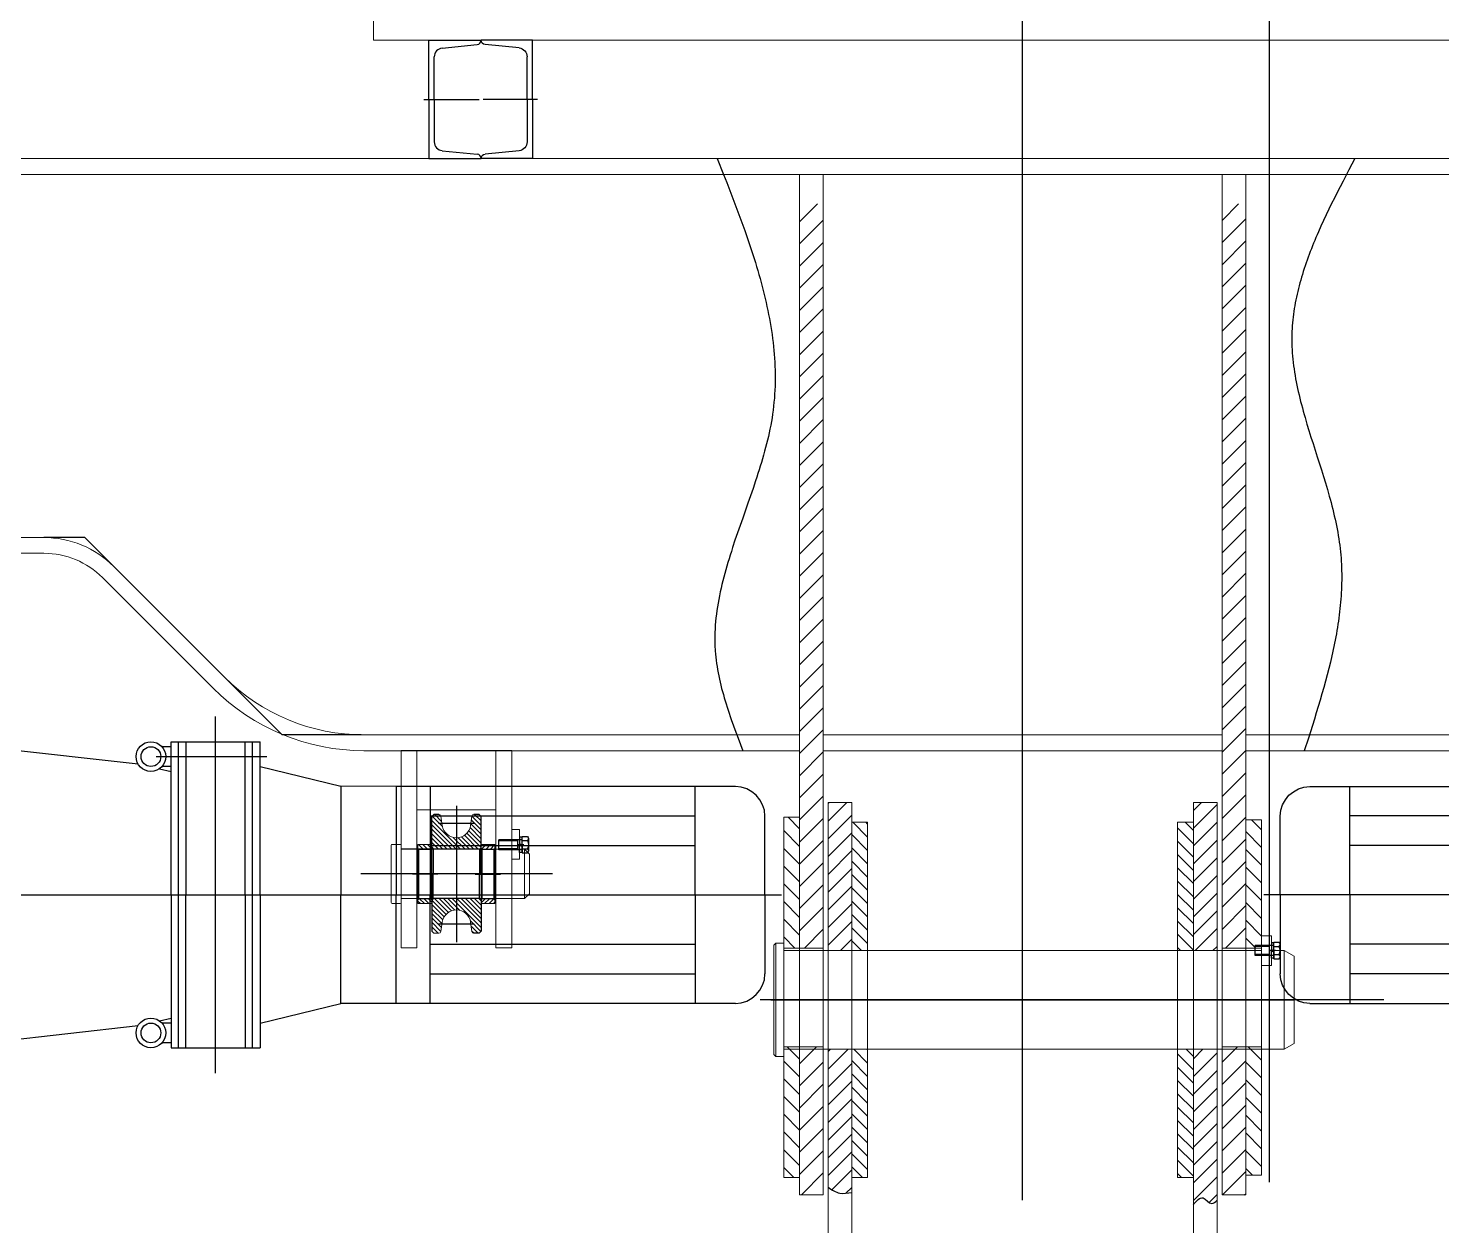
# Model space of a CAD drawing. Extents: x 1767995 to 4174245, y 542814 to 862564.
# Drawn here: x 2118242 to 2119674, y 600485 to 601699 of the extents above; entities that cross this region are included whole.
import ezdxf

# ---------------------------------------------------------------- set-up
doc = ezdxf.new("R2010")
doc.units = 0
doc.header["$LTSCALE"] = 3500
for name, pattern in [('CENTER', [2, 1.25, -0.25, 0.25, -0.25]), ('DASHED', [0.75, 0.5, -0.25]), ('PHANTOM', [2.5, 1.25, -0.25, 0.25, -0.25, 0.25, -0.25])]:
    doc.linetypes.add(name, pattern=pattern)
for name, color, linetype in [('1细实线', 1, 'Continuous'), ('2细线层', 4, 'Continuous'), ('3中心线层', 1, 'CENTER'), ('4虚线层', 6, 'DASHED'), ('5剖面线层', 2, 'Continuous'), ('9双点划线层', 6, 'PHANTOM'), ('MAIN', 7, 'Continuous')]:
    doc.layers.add(name, color=color, linetype=linetype)
doc.layers.add('1轮廓实线层', color=7, linetype='Continuous', lineweight=30)
doc.layers.add('6标注线', color=7, linetype='Continuous', lineweight=13)

# ---------------------------------------------------------------- blocks, each defined once
blk = doc.blocks.new('gfhfgfdhfgdfh')
for p, q in [((3544.7, 11957.1), (3554.7, 11957.1)), ((3544.7, 11957.1), (3544.7, 11942.1)), ((3554.7, 11927.1), (3554.7, 11957.1)), ((3050.7, 11947.6), (3052.7, 11949.6)), ((3050.7, 11947.6), (3050.7, 11836.6)), ((3060.7, 11949.6), (3052.7, 11949.6)), ((3052.7, 11949.6), (3052.7, 11834.6)), ((3060.7, 11949.6), (3060.7, 11942.1)), ((3094.7, 11942.1), (3060.7, 11942.1)), ((3060.7, 11942.1), (3544.7, 11942.1)), ((3060.7, 11892.1), (3060.7, 11942.1)), ((3544.7, 11942.1), (3510.7, 11942.1)), ((3544.7, 11942.1), (3544.7, 11927.1)), ((3554.7, 11942.1), (3567.7, 11942.1)), ((3554.7, 11927.1), (3554.7, 11942.1)), ((3557.3, 11949.8), (3556, 11949.8)), ((3567.7, 11842.1), (3567.7, 11942.1)), ((3567.7, 11942.1), (3577.7, 11936.4)), ((3544.7, 11927.1), (3554.7, 11927.1)), ((3577.7, 11847.9), (3577.7, 11936.4)), ((3060.7, 11834.6), (3060.7, 11892.1)), ((3094.7, 11842.1), (3060.7, 11842.1)), ((3060.7, 11842.1), (3567.7, 11842.1)), ((3544.7, 11842.1), (3510.7, 11842.1)), ((3567.7, 11842.1), (3577.7, 11847.9)), ((3050.7, 11836.6), (3052.7, 11834.6)), ((3052.7, 11834.6), (3060.7, 11834.6))]:
    blk.add_line(p, q)
at = {"layer": '1轮廓实线层'}
for p, q in [((3557.3, 11947.1), (3538.4, 11947.1)), ((3538.4, 11937.1), (3538.4, 11947.1)), ((3552.9, 11937.1), (3552.9, 11947.1)), ((3557.3, 11949.8), (3554.7, 11949.8)), ((3554.7, 11949.8), (3554.7, 11941.5)), ((3557.3, 11942.1), (3554.7, 11942.8)), ((3554.7, 11934.5), (3554.7, 11941.5)), ((3554.7, 11941.5), (3557.3, 11940.8)), ((3557.3, 11933.8), (3557.3, 11950.5)), ((3557.3, 11950.5), (3562.6, 11950.5)), ((3557.3, 11942.1), (3557.3, 11949.8)), ((3557.3, 11946.3), (3562.6, 11946.3)), ((3557.3, 11942.1), (3557.3, 11934.5)), ((3563.5, 11948.4), (3563.5, 11942.1)), ((3563.5, 11942.1), (3563.5, 11935.9)), ((3557.3, 11937.1), (3538.4, 11937.1)), ((3557.3, 11934.5), (3554.7, 11934.5)), ((3557.3, 11938), (3562.6, 11938)), ((3557.3, 11933.8), (3562.6, 11933.8))]:
    blk.add_line(p, q, dxfattribs=at)
for centre, radius, start, end in [((3560.7, 11948.4), 2.79, 311.6088, 48.3912), ((3553.8, 11942.1), 9.76, 334.676, 25.324), ((3560.7, 11935.9), 2.79, 311.6088, 48.3912)]:
    blk.add_arc(centre, radius, start, end, dxfattribs=at)
at = {"layer": '2细线层'}
for p, q in [((3552.9, 11946.1), (3538.4, 11946.1)), ((3552.9, 11938.1), (3538.4, 11938.1))]:
    blk.add_line(p, q, dxfattribs=at)
at = {"layer": '3中心线层'}
for p, q in [((3559, 11942.1), (3552.9, 11942.1)), ((3047.7, 11892.1), (3577.7, 11892.1))]:
    blk.add_line(p, q, dxfattribs=at)
at = {"layer": '4虚线层'}
for p, q in [((3557.3, 11947.2), (3554.7, 11947.2)), ((3557.3, 11937.1), (3554.7, 11937.1))]:
    blk.add_line(p, q, dxfattribs=at)
blk = doc.blocks.new('asdfasfsdfa')
at = {"layer": '5剖面线层'}
h = blk.add_hatch(dxfattribs=at)
h.set_pattern_fill('ANSI31', color=256, style=0)
h.paths.add_polyline_path([(2155.7, 429.4), (2156.7, 430.4), (2156.7, 434.4), (2142.7, 434.4), (2142.7, 430.4), (2143.7, 429.4)])
h.paths.add_polyline_path([(2156.7, 374.4), (2156.7, 378.4), (2155.7, 379.4), (2143.7, 379.4), (2142.7, 378.4), (2142.7, 374.4)])
for p, q in [((2156.7, 434.4), (2142.7, 434.4)), ((2142.7, 434.4), (2142.7, 430.4)), ((2142.7, 430.4), (2143.7, 429.4)), ((2142.7, 374.4), (2142.7, 430.4)), ((2155.7, 429.4), (2156.7, 430.4)), ((2156.7, 430.4), (2156.7, 434.4)), ((2156.7, 374.4), (2156.7, 430.4)), ((2155.7, 429.4), (2143.7, 429.4)), ((2143.7, 379.4), (2143.7, 429.4)), ((2155.7, 429.4), (2155.7, 379.4)), ((2142.7, 378.4), (2143.7, 379.4)), ((2142.7, 374.4), (2156.7, 374.4)), ((2143.7, 379.4), (2155.7, 379.4)), ((2155.7, 379.4), (2143.7, 379.4)), ((2155.7, 379.4), (2156.7, 378.4)), ((2155.7, 379.4), (2156.7, 378.4))]:
    blk.add_line(p, q)
at = {"layer": '3中心线层'}
blk.add_line((2136.6, 404.4), (2162.2, 404.4), dxfattribs=at)
blk = doc.blocks.new('asdasdgdfgsdgdsf')
for p, q in [((2319.4, 648.2), (2319.4, 590.2)), ((2320.4, 649.2), (2328.4, 649.2)), ((2329.4, 590.2), (2329.4, 648.2)), ((2194.4, 644.2), (2189.4, 639.2)), ((2189.4, 599.2), (2189.4, 639.2)), ((2194.4, 644.2), (2194.4, 594.2)), ((2194.4, 644.2), (2199.4, 644.2)), ((2199.4, 634.2), (2199.4, 644.2)), ((2207.4, 634.2), (2199.4, 634.2)), ((2319.4, 644.2), (2207.4, 644.2)), ((2207.4, 644.2), (2207.4, 634.2)), ((2189.4, 599.2), (2194.4, 594.2)), ((2319.4, 594.2), (2194.4, 594.2)), ((2320.4, 589.2), (2328.4, 589.2))]:
    blk.add_line(p, q)
for centre, start, end in [((2320.4, 648.2), 90, 180), ((2328.4, 648.2), 0, 90), ((2320.4, 590.2), 180, 270), ((2328.4, 590.2), 270, 0)]:
    blk.add_arc(centre, 1, start, end)
at = {"layer": '4虚线层'}
blk.add_line((2287.4, 644.2), (2319.4, 644.2), dxfattribs=at)
blk = doc.blocks.new('ddddd')
for p, q in [((-6799, 131.8), (-6799, 101.8)), ((-6791, 131.8), (-6799, 131.8)), ((-6791, 101.8), (-6791, 131.8)), ((-6799, 101.8), (-6791, 101.8))]:
    blk.add_line(p, q)
blk = doc.blocks.new('adfgdsgdsfgdsfg')
at = {"layer": '5剖面线层'}
h = blk.add_hatch(dxfattribs=at)
h.set_pattern_fill('ANSI31', color=256, style=0)
h.set_pattern_definition([(45, (942.611, 217.1884), (-2.245064, 2.245064), [])])
h.paths.add_polyline_path([(1034.9, 411.6, -0.371944), (1020.6, 424), (1019.2, 433.5, 0.371944), (1017.2, 435.2), (1011.9, 435.2), (1009.9, 433.2), (1009.9, 401.5), (1011.4, 400), (1034.9, 400)])
h.paths.add_polyline_path([(1059.9, 433.2), (1057.9, 435.2), (1052.6, 435.2, 0.371944), (1050.7, 433.5), (1049.3, 424, -0.371944), (1034.9, 411.6), (1034.9, 400), (1058.4, 400), (1059.9, 401.5)])
h.paths.add_polyline_path([(1034.9, 350), (1011.4, 350), (1009.9, 348.5), (1009.9, 316.8), (1011.9, 314.8), (1017.2, 314.8, 0.371944), (1019.2, 316.5), (1020.6, 326, -0.371944), (1034.9, 338.4)])
h.paths.add_polyline_path([(1059.9, 348.5), (1058.4, 350), (1034.9, 350), (1034.9, 338.4, -0.371944), (1049.3, 326), (1050.7, 316.5, 0.371944), (1052.6, 314.8), (1057.9, 314.8), (1059.9, 316.8)])
for p, q in [((1019.2, 433.5), (1020.6, 424)), ((1050.7, 433.5), (1049.3, 424)), ((1019.2, 316.5), (1020.6, 326)), ((1050.7, 316.5), (1049.3, 326)), ((1057.9, 314.8), (1059.9, 316.8)), ((1052.6, 314.8), (1057.9, 314.8))]:
    blk.add_line(p, q)
for centre, radius, start, end in [((1017.2, 433.2), 2, 8.3906, 90), ((1052.6, 433.2), 2, 90, 171.6094), ((1034.9, 426.1), 14.5, 188.3906, 351.6094), ((1034.9, 323.9), 14.5, 8.3906, 171.6094), ((1017.2, 316.8), 2, 270, 351.6094), ((1052.6, 316.8), 2, 188.3906, 270)]:
    blk.add_arc(centre, radius, start, end)
at = {"layer": '1轮廓实线层'}
for p, q in [((1011.9, 435.2), (1009.9, 433.2)), ((1009.9, 375), (1009.9, 433.2)), ((1011.9, 435.2), (1017.2, 435.2)), ((1052.6, 435.2), (1057.9, 435.2)), ((1057.9, 435.2), (1059.9, 433.2)), ((1059.9, 375), (1059.9, 433.2)), ((1011.4, 400), (1009.9, 401.5)), ((1058.4, 400), (1059.9, 401.5)), ((1011.4, 400), (1058.4, 400)), ((1011.4, 400), (1011.4, 375)), ((1058.4, 400), (1058.4, 375)), ((1009.9, 375), (1009.9, 316.8)), ((1011.4, 375), (1011.4, 375.2)), ((1011.4, 375), (1011.4, 374.8)), ((1011.4, 350), (1011.4, 375)), ((1058.4, 375), (1058.4, 375.2)), ((1058.4, 375), (1058.4, 374.8)), ((1058.4, 350), (1058.4, 375)), ((1059.9, 375), (1059.9, 316.8)), ((1011.4, 350), (1009.9, 348.5)), ((1011.4, 350), (1058.4, 350)), ((1058.4, 350), (1059.9, 348.5)), ((1011.9, 314.8), (1009.9, 316.8)), ((1011.9, 314.8), (1017.2, 314.8))]:
    blk.add_line(p, q, dxfattribs=at)
at = {"layer": '3中心线层'}
for p, q in [((1034.9, 444), (1034.9, 305.8)), ((1016.8, 426.1), (1053, 426.1)), ((1016.8, 426.1), (1053, 426.1)), ((995.2, 374.9), (1074.6, 374.9)), ((1016.8, 323.9), (1053, 323.9))]:
    blk.add_line(p, q, dxfattribs=at)
blk = doc.blocks.new('asdfsafsadfsd')
blk.add_line((359.3, 359.3), (360.6, 359.3))
at = {"layer": '1轮廓实线层'}
for p, q in [((359.3, 360), (354, 360)), ((359.3, 343.3), (359.3, 360)), ((359.3, 359.3), (361.9, 359.3)), ((359.3, 351.6), (359.3, 359.3)), ((361.9, 359.3), (361.9, 351)), ((353, 357.9), (353, 351.6)), ((353, 351.6), (353, 345.4)), ((359.3, 355.8), (354, 355.8)), ((359.3, 347.4), (354, 347.4)), ((359.3, 356.6), (383.1, 356.6)), ((359.3, 351.6), (361.9, 352.3)), ((359.3, 351.6), (359.3, 343.9)), ((361.9, 351), (359.3, 350.3)), ((359.3, 346.6), (383.1, 346.6)), ((359.3, 343.9), (361.9, 343.9)), ((361.9, 343.9), (361.9, 351)), ((363.7, 346.6), (363.7, 356.6)), ((383.1, 346.6), (383.1, 356.6)), ((359.3, 343.3), (354, 343.3))]:
    blk.add_line(p, q, dxfattribs=at)
for centre, radius, start, end in [((355.8, 357.9), 2.79, 131.6088, 228.3912), ((362.8, 351.6), 9.76, 154.676, 205.324), ((355.8, 345.4), 2.79, 131.6088, 228.3912)]:
    blk.add_arc(centre, radius, start, end, dxfattribs=at)
at = {"layer": '2细线层'}
for p, q in [((363.7, 355.6), (383.1, 355.6)), ((363.7, 347.6), (383.1, 347.6))]:
    blk.add_line(p, q, dxfattribs=at)
at = {"layer": '3中心线层'}
blk.add_line((357.5, 351.6), (363.6, 351.6), dxfattribs=at)
at = {"layer": '4虚线层'}
for p, q in [((359.3, 356.7), (361.9, 356.7)), ((359.3, 346.5), (361.9, 346.5))]:
    blk.add_line(p, q, dxfattribs=at)
blk = doc.blocks.new('sdfgdsgdsfg')
for p, q in [((139429.8, 42893.9), (139429.8, 42693.9)), ((139429.8, 42893.9), (139445.8, 42893.9)), ((139445.8, 42893.9), (139445.8, 42693.9)), ((139445.8, 42893.9), (139525.8, 42893.9)), ((139525.8, 42893.9), (139525.8, 42693.9)), ((139525.8, 42893.9), (139541.8, 42893.9)), ((139541.8, 42893.9), (139541.8, 42693.9)), ((139445.8, 42833.9), (139525.8, 42833.9)), ((139429.8, 42693.9), (139445.8, 42693.9)), ((139525.8, 42693.9), (139541.8, 42693.9))]:
    blk.add_line(p, q)
at = {"layer": '3中心线层'}
blk.add_line((139388.6, 42768.9), (139582.7, 42768.9), dxfattribs=at)
for name, p in [('adfgdsgdsfgdsfg', (138450.9, 42394)), ('ddddd', (146220.8, 42682.1)), ('asdasdgdfgsdgdsf', (137222.4, 42149.7)), ('asdfsafsadfsd', (139059.9, 42446.9)), ('asdfasfsdfa', (137368.1, 42364.4))]:
    blk.add_blockref(name, p)
at = {"xscale": -1}
blk.add_blockref('asdfasfsdfa', (141603.5, 42364.4), dxfattribs=at)
blk = doc.blocks.new('*U201')
at = {"layer": '1轮廓实线层'}
for p, q in [((0, 60), (53, 60)), ((0, 0), (0, 60)), ((5.5, 0), (5.5, 43)), ((13.6, 52), (48.9, 55.5)), ((0, 0), (0, -60)), ((5.5, 0), (5.5, -43)), ((13.6, -52), (48.9, -55.5)), ((0, -60), (53, -60))]:
    blk.add_line(p, q, dxfattribs=at)
for centre, radius, start, end in [((48.5, 60), 4.5, 275.71, 0), ((14.5, 43), 9, 95.71, 180), ((14.5, -43), 9, 180, 264.29), ((48.5, -60), 4.5, 0, 84.29)]:
    blk.add_arc(centre, radius, start, end, dxfattribs=at)
at = {"layer": '3中心线层'}
blk.add_line((-5, 0), (51.1, 0), dxfattribs=at)
blk = doc.blocks.new('dfggdsfgdsfg')
at = {"layer": '1轮廓实线层'}
for p, q in [((5375.5, 5141), (5427.5, 5141)), ((5375.5, 5081), (5375.5, 5141)), ((5389.1, 5133.1), (5423.4, 5136.5)), ((5381, 5081), (5381, 5124.1)), ((5375.5, 5081), (5375.5, 5021)), ((5381, 5081), (5381, 5037.9)), ((5389.1, 5028.9), (5423.4, 5025.5)), ((5375.5, 5021), (5427.5, 5021))]:
    blk.add_line(p, q, dxfattribs=at)
for centre, radius, start, end in [((5423, 5141), 4.5, 275.71, 0), ((5390, 5124.1), 9, 95.71, 180), ((5390, 5037.9), 9, 180, 264.29), ((5423, 5021), 4.5, 0, 84.29)]:
    blk.add_arc(centre, radius, start, end, dxfattribs=at)
at = {"layer": '3中心线层'}
blk.add_line((5370.5, 5081), (5425.6, 5081), dxfattribs=at)
blk = doc.blocks.new('*U166')
at = {"layer": '1轮廓实线层'}
for p, q in [((-10, 9.8), (-10, 0)), ((-10, 0), (-10, -9.8)), ((0, 13.1), (-8.5, 13.1)), ((0, 6.5), (-8.5, 6.5)), ((0, -13.1), (0, 13.1)), ((0, 8), (50, 8)), ((6, -8), (6, 8)), ((50, -8), (50, 8)), ((0, -6.5), (-8.5, -6.5)), ((0, -13.1), (-8.5, -13.1)), ((0, -8), (50, -8))]:
    blk.add_line(p, q, dxfattribs=at)
for centre, radius, start, end in [((-5.7, 9.8), 4.32, 130.7333, 229.2667), ((5, 0), 15, 154.1739, 205.8261), ((-5.7, -9.8), 4.32, 130.7333, 229.2667)]:
    blk.add_arc(centre, radius, start, end, dxfattribs=at)
at = {"layer": '2细线层'}
for p, q in [((6, 6.4), (50, 6.4)), ((6, -6.4), (50, -6.4))]:
    blk.add_line(p, q, dxfattribs=at)
blk = doc.blocks.new('*U167')
blk.add_line((13.2, 4.1), (13.2, 2.1))
at = {"layer": '1轮廓实线层'}
for p, q in [((-11.2, 4.1), (-11.2, 0)), ((1, 4.1), (-11.2, 4.1)), ((-11.2, 0), (0, 0)), ((0, 0), (-1.1, 4.1)), ((13.2, 0), (0, 0)), ((1, 4.1), (2.1, 0)), ((1, 4.1), (13.2, 4.1)), ((13.2, 4.1), (13.2, 0))]:
    blk.add_line(p, q, dxfattribs=at)
at = {"layer": '3中心线层'}
blk.add_line((1, 6.2), (1, -2.1), dxfattribs=at)
at = {"layer": '4虚线层'}
for p, q in [((-7.1, 4.1), (-7.1, 0)), ((9.1, 4.1), (9.1, 0))]:
    blk.add_line(p, q, dxfattribs=at)
blk = doc.blocks.new('asdfsadfsdafsd')
at = {"xscale": -1}
blk.add_blockref('*U166', (628.6, -377.1), dxfattribs=at)
at = {"rotation": 90}
blk.add_blockref('*U167', (628.6, -378.2), dxfattribs=at)
blk = doc.blocks.new('*U163')
at = {"layer": '1轮廓实线层'}
for p, q in [((0, 16.5), (-10.6, 16.5)), ((0, -16.5), (0, 16.5)), ((-12.5, 12.4), (-12.5, 0)), ((-12.5, 0), (-12.5, -12.4)), ((0, 8.2), (-10.6, 8.2)), ((0, 10), (45, 10)), ((9, -10), (9, 10)), ((45, -10), (45, 10)), ((0, -8.2), (-10.6, -8.2)), ((0, -10), (45, -10)), ((0, -16.5), (-10.6, -16.5))]:
    blk.add_line(p, q, dxfattribs=at)
for centre, radius, start, end in [((-7, 12.4), 5.46, 131.0466, 228.9534), ((6.5, 0), 19, 154.3539, 205.6461), ((-7, -12.4), 5.46, 131.0466, 228.9534)]:
    blk.add_arc(centre, radius, start, end, dxfattribs=at)
at = {"layer": '2细线层'}
for p, q in [((9, 8), (45, 8)), ((9, -8), (45, -8))]:
    blk.add_line(p, q, dxfattribs=at)
blk = doc.blocks.new('*U164')
blk.add_line((16.3, 5), (16.3, 2.5))
at = {"layer": '1轮廓实线层'}
for p, q in [((-13.9, 5), (-13.9, 0)), ((1.2, 5), (-13.9, 5)), ((-13.9, 0), (0, 0)), ((0, 0), (-1.3, 5)), ((16.3, 0), (0, 0)), ((1.2, 5), (2.6, 0)), ((1.2, 5), (16.3, 5)), ((16.3, 5), (16.3, 0))]:
    blk.add_line(p, q, dxfattribs=at)
at = {"layer": '3中心线层'}
blk.add_line((1.2, 7.1), (1.2, -2.1), dxfattribs=at)
at = {"layer": '4虚线层'}
for p, q in [((-8.9, 5), (-8.9, 0)), ((11.3, 5), (11.3, 0))]:
    blk.add_line(p, q, dxfattribs=at)
blk = doc.blocks.new('sdafdsfasdfasd')
at = {"xscale": -1}
blk.add_blockref('*U163', (693.8, 805.9), dxfattribs=at)
at = {"rotation": 270}
blk.add_blockref('*U164', (688.8, 807.2), dxfattribs=at)
blk = doc.blocks.new('十三大')
for p, q in [((587.5, 1252), (599.5, 1252)), ((599.5, 1252), (599.5, 1192)), ((599.5, 1192), (587.5, 1192))]:
    blk.add_line(p, q)
at = {"extrusion": (0, 0, -1), "zscale": -1, "rotation": 180}
blk.add_blockref('sdafdsfasdfasd', (89.4, 2028), dxfattribs=at)
blk = doc.blocks.new('广大感')
for p, q in [((-1056.5, 1642.5), (-1051.5, 1647.5)), ((-929.5, 1647.5), (-1051.5, 1647.5)), ((-1051.5, 1507.5), (-1051.5, 1647.5)), ((-929.5, 1507.5), (-929.5, 1647.5)), ((-927.5, 1645.5), (-929.5, 1647.5)), ((-1056.5, 1512.5), (-1056.5, 1642.5)), ((-927.5, 1509.5), (-927.5, 1645.5)), ((-678.5, 1637.5), (-927.5, 1637.5)), ((-678.5, 1637.5), (-678.5, 1620.5)), ((-666.5, 1620.5), (-666.5, 1637.5)), ((-666.5, 1637.5), (-651.5, 1637.5)), ((-646.5, 1632.5), (-651.5, 1637.5)), ((-651.5, 1637.5), (-651.5, 1577.5)), ((-646.5, 1632.5), (-646.5, 1577.5)), ((-678.5, 1620.5), (-666.5, 1620.5)), ((-651.5, 1517.5), (-651.5, 1577.5)), ((-646.5, 1522.5), (-646.5, 1577.5)), ((-678.5, 1534.5), (-666.5, 1534.5)), ((-678.5, 1517.5), (-678.5, 1534.5)), ((-666.5, 1534.5), (-666.5, 1517.5)), ((-646.5, 1522.5), (-651.5, 1517.5)), ((-1056.5, 1512.5), (-1051.5, 1507.5)), ((-1051.5, 1507.5), (-929.5, 1507.5)), ((-927.5, 1509.5), (-929.5, 1507.5)), ((-927.5, 1517.5), (-678.5, 1517.5)), ((-666.5, 1517.5), (-651.5, 1517.5))]:
    blk.add_line(p, q)
at = {"layer": '1细实线'}
blk.add_line((-791.5, 1637.5), (-791.5, 1517.5), dxfattribs=at)
at = {"layer": '3中心线层'}
for p, q in [((-862.5, 1568.1), (-862.5, 1637.9)), ((-1056.5, 1577.5), (-646.5, 1577.5)), ((-1046.5, 1582.5), (-1031.5, 1582.5)), ((-1031.5, 1582.5), (-1031.5, 1572.5)), ((-1046.5, 1572.5), (-1031.5, 1572.5)), ((-1046.5, 1572.5), (-1031.5, 1572.5))]:
    blk.add_line(p, q, dxfattribs=at)
at = {"layer": '4虚线层'}
for p, q in [((-866.7, 1581.7), (-866.7, 1637.5)), ((-858.2, 1581.7), (-858.2, 1637.5)), ((-1056.5, 1587.5), (-1046.5, 1587.5)), ((-866.7, 1581.7), (-1056.5, 1581.7)), ((-1046.5, 1587.5), (-1046.5, 1577.5)), ((-1046.5, 1567.5), (-1046.5, 1577.5)), ((-866.7, 1581.7), (-862.5, 1579.2)), ((-858.2, 1581.7), (-862.5, 1579.2)), ((-858.2, 1581.7), (-852.5, 1581.7)), ((-852.5, 1581.7), (-849.2, 1577.5)), ((-852.5, 1581.7), (-852.5, 1573.2)), ((-849.2, 1577.5), (-852.5, 1573.2)), ((-1056.5, 1573.2), (-852.5, 1573.2)), ((-1056.5, 1567.5), (-1046.5, 1567.5))]:
    blk.add_line(p, q, dxfattribs=at)
blk = doc.blocks.new('dsgds')
at = {"layer": '1轮廓实线层'}
for p, q in [((-276.8, 958.8), (-276.8, 988.8)), ((-258.8, 988.8), (-276.8, 988.8)), ((-346.8, 981.8), (-344.8, 983.8)), ((-346.8, 981.8), (-346.8, 965.8)), ((-344.8, 983.8), (-276.8, 983.8)), ((-344.8, 963.8), (-344.8, 983.8)), ((-300.2, 983.8), (-300.2, 963.8)), ((-256.8, 986.8), (-256.8, 973.8)), ((-256.8, 968.6), (-256.8, 973.8)), ((-344.8, 963.8), (-346.8, 965.8)), ((-344.8, 963.8), (-276.8, 963.8)), ((-256.8, 968.6), (-256.8, 960.8)), ((-276.8, 958.8), (-258.8, 958.8))]:
    blk.add_line(p, q, dxfattribs=at)
for centre, start, end in [((-258.8, 986.8), 360, 90), ((-258.8, 960.8), 270, 360)]:
    blk.add_arc(centre, 2, start, end, dxfattribs=at)
at = {"layer": '2细线层'}
for p, q in [((-300.2, 981.8), (-346.8, 981.8)), ((-300.2, 965.8), (-346.8, 965.8))]:
    blk.add_line(p, q, dxfattribs=at)
at = {"layer": '4虚线层'}
for p, q in [((-266.8, 979), (-269.9, 973.8)), ((-266.8, 968.6), (-269.9, 973.8)), ((-256.8, 979), (-266.8, 979)), ((-256.8, 976.4), (-266.8, 976.4)), ((-256.8, 971.2), (-266.8, 971.2)), ((-256.8, 968.6), (-266.8, 968.6))]:
    blk.add_line(p, q, dxfattribs=at)
for centre, radius, start, end in [((-258.6, 973.8), 8.61, 162.3603, 197.6397), ((-264.6, 977.7), 2.61, 150, 210), ((-264.6, 969.9), 2.61, 150, 210)]:
    blk.add_arc(centre, radius, start, end, dxfattribs=at)
blk = doc.blocks.new('*U177')
at = {"layer": '1轮廓实线层'}
for p, q in [((4, 12.5), (0, 11)), ((0, 11), (0, -11)), ((4, -12.5), (4, 12.5)), ((4, 12.5), (66, 12.5)), ((66, -12.5), (66, 12.5)), ((66, 12.5), (70, 11)), ((70, 11), (70, -11)), ((4, -12.5), (0, -11)), ((4, -12.5), (66, -12.5)), ((66, -12.5), (70, -11))]:
    blk.add_line(p, q, dxfattribs=at)
blk = doc.blocks.new('vcx')
at = {"layer": '5剖面线层'}
h = blk.add_hatch(dxfattribs=at)
h.set_pattern_fill('ANSI31', color=256, scale=2, style=0)
h.set_pattern_definition([(45, (11629.6416, 5491.508), (-4.490128, 4.490128), [])])
h.paths.add_polyline_path([(12359.3, 6036.6), (12361.3, 6034.6), (12364.1, 6034.6), (12364.1, 6036.6), (12367.3, 6036.6), (12367.3, 6034.6), (12430.5, 6034.6), (12430.5, 6026.6), (12434.3, 6026.6), (12434.3, 6157.1), (12379.3, 6157.1), (12375.2, 6157.1), (12374.4, 6161.1), (12371.3, 6177.1), (12359.3, 6177.1)])
h.paths.add_polyline_path([(12434.3, 6026.6), (12438.1, 6026.6), (12438.1, 6034.6), (12501.3, 6034.6), (12501.3, 6036.6), (12504.5, 6036.6), (12504.5, 6034.6), (12507.3, 6034.6), (12509.3, 6036.6), (12509.3, 6082.1), (12469.3, 6082.1), (12469.3, 6083.3), (12464.3, 6083.3), (12459.3, 6092.1), (12464.3, 6100.9), (12469.3, 6100.9), (12469.3, 6102.1), (12509.3, 6102.1), (12509.3, 6177.1), (12497.3, 6177.1), (12494.2, 6161.2), (12493.4, 6157.1), (12489.3, 6157.1), (12434.3, 6157.1)])
h.paths.add_polyline_path([(12434.3, 5827.6), (12430.5, 5827.6), (12430.5, 5819.6), (12367.3, 5819.6), (12367.3, 5817.6), (12364.1, 5817.6), (12364.1, 5819.6), (12361.3, 5819.6), (12359.3, 5817.6), (12359.3, 5677.1), (12368.8, 5677.1, 0.359195), (12371.8, 5679.6), (12374.4, 5693.1, -0.359195), (12379.3, 5697.1), (12434.3, 5697.1)])
h.paths.add_polyline_path([(12489.3, 5697.1, -0.359195), (12494.2, 5693.1), (12496.8, 5679.6, 0.359195), (12499.8, 5677.1), (12509.3, 5677.1), (12509.3, 5749.6), (12461.4, 5749.6), (12454.3, 5762.1), (12434.3, 5762.1), (12434.3, 5697.1)])
h.paths.add_polyline_path([(12438.1, 5819.6), (12438.1, 5827.6), (12434.3, 5827.6), (12434.3, 5762.1), (12454.3, 5762.1), (12461.4, 5774.6), (12509.3, 5774.6), (12509.3, 5817.6), (12507.3, 5819.6), (12504.5, 5819.6), (12504.5, 5817.6), (12501.3, 5817.6), (12501.3, 5819.6)])
h = blk.add_hatch(dxfattribs=at)
h.set_pattern_fill('ANSI31', color=256, scale=2, style=0)
h.set_pattern_definition([(45, (12236.382, 5502.31), (-4.49013, 4.49013), [])])
h.paths.add_polyline_path([(12564.3, 6155.2), (12509.3, 6155.2), (12509.3, 6102.6), (12534.3, 6102.6), (12534.3, 6129.6), (12564.3, 6129.6)])
h.paths.add_polyline_path([(12534.3, 6081.6), (12509.3, 6081.6), (12509.3, 6034.6), (12505.3, 6034.6), (12505.3, 5998.1), (12524.3, 5998.1), (12524.3, 6059.6), (12534.3, 6059.6)])
h.paths.add_polyline_path([(12534.3, 5749.6), (12509.3, 5749.6), (12509.3, 5699.2), (12564.3, 5699.2), (12564.3, 5724.6), (12534.3, 5724.6)])
h.paths.add_polyline_path([(12509.3, 5774.6), (12534.3, 5774.6), (12534.3, 5794.7), (12524.3, 5794.7), (12524.3, 5856.1), (12505.3, 5856.1), (12505.3, 5819.6), (12509.3, 5819.6)])
h = blk.add_hatch(dxfattribs=at)
h.set_pattern_fill('ANSI31', color=256, style=0)
h.set_pattern_definition([(45, (13132.5713, 5094.439), (-2.245064, 2.245064), [])])
h.paths.add_polyline_path([(12505.3, 5997.1), (12499.6, 5997.1), (12499.6, 5987.1), (12505.3, 5987.1)])
h.paths.add_polyline_path([(12521.3, 5997.1), (12505.3, 5997.1), (12505.3, 5987.1), (12521.3, 5987.1)])
h.paths.add_polyline_path([(12531.3, 5997.1), (12521.3, 5997.1), (12521.3, 5987.1), (12531.3, 5987.1)])
h.paths.add_polyline_path([(12564.3, 5997.1), (12531.3, 5997.1), (12531.3, 5987.1), (12564.3, 5987.1)])
h.paths.add_polyline_path([(12598.3, 5997.1), (12590.3, 5997.1), (12590.3, 5997.1), (12564.3, 5997.1), (12564.3, 5987.1), (12598.3, 5987.1)])
h.paths.add_polyline_path([(12608.3, 5997.1), (12598.3, 5997.1), (12598.3, 5987.1), (12608.3, 5987.1)])
h.paths.add_polyline_path([(12618.3, 5997.1), (12608.3, 5997.1), (12608.3, 5987.1), (12618.3, 5987.1)])
h.paths.add_polyline_path([(12505.3, 5867.1), (12499.6, 5867.1), (12499.6, 5857.1), (12505.3, 5857.1)])
h.paths.add_polyline_path([(12521.3, 5867.1), (12505.3, 5867.1), (12505.3, 5857.1), (12521.3, 5857.1)])
h.paths.add_polyline_path([(12531.3, 5867.1), (12521.3, 5867.1), (12521.3, 5857.1), (12531.3, 5857.1)])
h.paths.add_polyline_path([(12564.3, 5867.1), (12531.3, 5867.1), (12531.3, 5857.1), (12564.3, 5857.1)])
h.paths.add_polyline_path([(12598.3, 5867.1), (12564.3, 5867.1), (12564.3, 5857.1), (12598.3, 5857.1)])
h.paths.add_polyline_path([(12608.3, 5867.1), (12598.3, 5867.1), (12598.3, 5857.1), (12608.3, 5857.1)])
h.paths.add_polyline_path([(12618.3, 5867.1), (12608.3, 5867.1), (12608.3, 5857.1), (12618.3, 5857.1)])
for p, q in [((12245.3, 6267.1), (12245.3, 6277.1)), ((12245.3, 6277.1), (12623.3, 6277.1)), ((12623.3, 6267.1), (12623.3, 6277.1)), ((12245.3, 6267.1), (12623.3, 6267.1)), ((12260.3, 5997.1), (12260.3, 6267.1)), ((12270.3, 5997.1), (12270.3, 6267.1)), ((12598.3, 5997.1), (12598.3, 6267.1)), ((12608.3, 5997.1), (12608.3, 6267.1)), ((12359.3, 6177.1), (12359.3, 5997.1)), ((12359.3, 6177.1), (12371.3, 6177.1)), ((12371.3, 6177.1), (12374.4, 6161.2)), ((12497.3, 6177.1), (12494.2, 6161.2)), ((12497.3, 6177.1), (12509.3, 6177.1)), ((12509.3, 6177.1), (12509.3, 6036.6)), ((12509.3, 6171.2), (12564.3, 6171.2)), ((12564.3, 6171.2), (12564.3, 6155.2)), ((12618.3, 6165.1), (12618.3, 6177.1)), ((12643.3, 6177.1), (12643.3, 6137.1)), ((12379.3, 6157.1), (12489.3, 6157.1)), ((12509.3, 6155.2), (12564.3, 6155.2)), ((12564.3, 6155.2), (12564.3, 5987.1)), ((12618.3, 6149.1), (12618.3, 5987.1)), ((12534.3, 6129.6), (12564.3, 6129.6)), ((12534.3, 6129.6), (12534.3, 6059.6)), ((12250.3, 5997.1), (12250.3, 6122.1)), ((12250.3, 6122.1), (12260.3, 6122.1)), ((12459.3, 6092.1), (12464.3, 6100.9)), ((12464.3, 6100.9), (12509.3, 6100.9)), ((12469.3, 6102.1), (12509.3, 6102.1)), ((12469.3, 6102.1), (12469.3, 6082.1)), ((12509.3, 6102.6), (12534.3, 6102.6)), ((12618.3, 6102.1), (12608.3, 6102.1)), ((12459.3, 6092.1), (12464.3, 6083.3)), ((12464.3, 6083.3), (12509.3, 6083.3)), ((12469.3, 6082.1), (12509.3, 6082.1)), ((12509.3, 6081.6), (12534.3, 6081.6)), ((12524.3, 6059.6), (12534.3, 6059.6)), ((12524.3, 6059.6), (12524.3, 5987.1)), ((12361.3, 6034.6), (12359.3, 6036.6)), ((12361.3, 6034.6), (12364.1, 6034.6)), ((12364.1, 6036.6), (12367.3, 6036.6)), ((12364.1, 6036.6), (12364.1, 5997.1)), ((12367.3, 6036.6), (12367.3, 5996.8)), ((12367.3, 6034.6), (12430.5, 6034.6)), ((12369, 6010.9), (12369, 6034.6)), ((12430.5, 6034.6), (12430.5, 6026.6)), ((12438.1, 6034.6), (12501.3, 6034.6)), ((12438.1, 6034.6), (12438.1, 6026.6)), ((12499.6, 6010.9), (12499.6, 6034.6)), ((12504.5, 6036.6), (12501.3, 6036.6)), ((12501.3, 6036.6), (12501.3, 5997.1)), ((12504.5, 6036.6), (12504.5, 5997.1)), ((12504.5, 6034.6), (12507.3, 6034.6)), ((12505.3, 6034.6), (12505.3, 5819.6)), ((12507.3, 6034.6), (12509.3, 6036.6)), ((12430.5, 6026.6), (12438.1, 6026.6)), ((12618.3, 5997.1), (12499.6, 5997.1)), ((12499.6, 5997.1), (12499.6, 5987.1)), ((12505.3, 5998.1), (12524.3, 5998.1)), ((12645.3, 5967.1), (12645.3, 5847.2)), ((12650.3, 5852.2), (12650.3, 5962.1)), ((12250.3, 5772.1), (12250.3, 5857.2)), ((12260.3, 5747.1), (12260.3, 5857.2)), ((12270.3, 5747.1), (12270.3, 5857.2)), ((12359.3, 5857.1), (12359.3, 5677.1)), ((12364.1, 5857.1), (12364.1, 5817.6)), ((12367.3, 5857.4), (12367.3, 5817.6)), ((12618.3, 5867.1), (12499.6, 5867.1)), ((12618.3, 5867.1), (12499.6, 5867.1)), ((12618.3, 5857.1), (12499.6, 5857.1)), ((12501.3, 5857.1), (12501.3, 5817.6)), ((12504.5, 5857.1), (12504.5, 5817.6)), ((12505.3, 5856.1), (12524.3, 5856.1)), ((12524.3, 5867.1), (12524.3, 5794.7)), ((12564.3, 5867.1), (12564.3, 5683.2)), ((12598.3, 5747.1), (12598.3, 5857.1)), ((12608.3, 5747.1), (12608.3, 5857.1)), ((12618.3, 5857.1), (12618.3, 5867.1)), ((12618.3, 5857.1), (12618.3, 5837.2)), ((12618.3, 5772.1), (12618.3, 5857.1)), ((12630.3, 5857.2), (12630.3, 5847.2)), ((12369, 5843.4), (12369, 5819.6)), ((12499.6, 5843.4), (12499.6, 5819.6)), ((12618.3, 5847.1), (12598.3, 5847.1)), ((12618.3, 5837.2), (12618.3, 5847.1)), ((12630.3, 5847.2), (12645.3, 5847.2)), ((12645.3, 5847.2), (12650.3, 5852.2)), ((12430.5, 5827.6), (12438.1, 5827.6)), ((12430.5, 5827.6), (12430.5, 5819.6)), ((12438.1, 5827.6), (12438.1, 5819.6)), ((12359.3, 5817.6), (12361.3, 5819.6)), ((12361.3, 5819.6), (12364.1, 5819.6)), ((12364.1, 5817.6), (12367.3, 5817.6)), ((12367.3, 5819.6), (12430.5, 5819.6)), ((12438.1, 5819.6), (12501.3, 5819.6)), ((12504.5, 5817.6), (12501.3, 5817.6)), ((12504.5, 5819.6), (12507.3, 5819.6)), ((12507.3, 5819.6), (12504.5, 5819.6)), ((12509.3, 5817.6), (12507.3, 5819.6)), ((12509.3, 5817.6), (12509.3, 5677.1)), ((12524.3, 5794.7), (12534.3, 5794.7)), ((12534.3, 5794.7), (12534.3, 5724.6)), ((12618.3, 5777.1), (12618.3, 5789.1)), ((12643.3, 5777.1), (12643.3, 5785.8)), ((12250.3, 5772.1), (12260.3, 5772.1)), ((12461.4, 5774.6), (12454.3, 5762.1)), ((12461.4, 5774.6), (12509.3, 5774.6)), ((12461.4, 5774.6), (12461.4, 5749.6)), ((12509.3, 5774.6), (12534.3, 5774.6)), ((12618.3, 5772.1), (12608.3, 5772.1)), ((12461.4, 5749.6), (12454.3, 5762.1)), ((12260.3, 5747.1), (12270.3, 5747.1)), ((12461.4, 5749.6), (12509.3, 5749.6)), ((12509.3, 5749.6), (12534.3, 5749.6)), ((12608.3, 5747.1), (12598.3, 5747.1)), ((12534.3, 5724.6), (12564.3, 5724.6)), ((12509.3, 5699.2), (12564.3, 5699.2)), ((12371.8, 5679.6), (12374.4, 5693.1)), ((12379.3, 5697.1), (12489.3, 5697.1)), ((12496.8, 5679.6), (12494.2, 5693.1)), ((12359.3, 5677.1), (12368.8, 5677.1)), ((12499.8, 5677.1), (12509.3, 5677.1)), ((12509.3, 5683.2), (12564.3, 5683.2))]:
    blk.add_line(p, q)
for centre, radius, start, end in [((12379.3, 6162.1), 5, 190.9679, 270), ((12489.3, 6162.1), 5, 270, 349.0321), ((12379.3, 5692.1), 5, 90, 169.0321), ((12489.3, 5692.1), 5, 10.9679, 90), ((12368.8, 5680.1), 3, 270, 349.0321), ((12499.8, 5680.1), 3, 190.9679, 270)]:
    blk.add_arc(centre, radius, start, end)
at = {"layer": '1轮廓实线层'}
for p, q in [((12929.3, 5822.1), (12929.3, 6132.1)), ((13004.3, 5822.1), (13004.3, 6132.1))]:
    blk.add_line(p, q, dxfattribs=at)
at = {"layer": '2细线层'}
for p, q in [((12374.4, 6161.1), (12375.2, 6157.1)), ((12375.2, 6157.1), (12379.3, 6157.1)), ((12493.4, 6157.1), (12489.3, 6157.1)), ((12494.2, 6161.1), (12493.4, 6157.1))]:
    blk.add_line(p, q, dxfattribs=at)
at = {"layer": '3中心线层'}
for p, q in [((12434.3, 6167.1), (12434.3, 5690.8)), ((12502.3, 6163.2), (12564.3, 6163.2)), ((12966.8, 5796.5), (12966.8, 6157.8)), ((12906.7, 6117.1), (13018.8, 6117.1)), ((12461.8, 6092.1), (12521, 6092.1)), ((12500.5, 6092.1), (12540.1, 6092.1)), ((12572.8, 5977.1), (13540, 5977.1)), ((12340.8, 5927.1), (12532, 5927.1)), ((12476.3, 5927.2), (12569.4, 5927.1)), ((12430.1, 5762.1), (12523.5, 5762.1)), ((12462.5, 5762.1), (12521.4, 5762.1)), ((12500.5, 5762.1), (12540.1, 5762.1)), ((12502.3, 5691.2), (12564.3, 5691.2))]:
    blk.add_line(p, q, dxfattribs=at)
at = {"layer": 'MAIN'}
for p, q in [((12618.3, 6177.1), (12643.3, 6177.1)), ((12643.3, 6009.6), (12643.3, 6177.1)), ((12643.3, 6137.1), (12888.3, 6109.7)), ((12921.8, 6132.1), (12936.8, 6132.1)), ((12921.8, 5977.1), (12921.8, 6132.1)), ((12936.8, 6132.1), (12996.8, 6132.1)), ((12936.8, 6132.1), (12936.8, 5977.1)), ((12996.8, 6132.1), (13011.8, 6132.1)), ((12996.8, 5977.1), (12996.8, 6132.1)), ((13011.8, 5977.1), (13011.8, 6132.1)), ((12921.8, 6127.1), (12912.5, 6127.1)), ((12909.9, 6104.8), (12921.8, 6102.1)), ((12921.8, 6107.1), (12912.5, 6107.1)), ((13011.8, 6107.1), (13093.6, 6087.1)), ((13093.6, 6087.1), (13093.6, 5977.1)), ((13149.6, 6086.7), (13093.6, 6087.1)), ((13149.6, 6086.7), (13149.6, 5977.1)), ((13493.3, 6086.7), (13149.6, 6086.7)), ((13184, 6086.7), (13184, 5977.1)), ((13452.7, 5977.1), (13452.7, 6086.7)), ((13184, 6057.1), (13452.7, 6057.1)), ((13523.3, 5977.1), (13523.3, 6056.7)), ((13184, 6027.1), (13452.7, 6027.1)), ((12921.8, 5977.1), (12921.8, 5822.1)), ((12936.8, 5822.1), (12936.8, 5977.1)), ((12996.8, 5977.1), (12996.8, 5822.1)), ((13011.8, 5977.1), (13011.8, 5822.1)), ((13093.6, 5867.1), (13093.6, 5977.1)), ((13149.6, 5867.1), (13149.6, 5977.1)), ((13184, 5867.1), (13184, 5977.1)), ((13452.7, 5977.1), (13452.7, 5867.1)), ((13523.3, 5977.1), (13523.3, 5897.1)), ((13184, 5927.1), (13452.7, 5927.1)), ((13184, 5897.1), (13452.7, 5897.1)), ((13011.8, 5847.1), (13093.6, 5867.1)), ((13149.6, 5867.1), (13093.6, 5867.1)), ((13493.3, 5867.1), (13149.6, 5867.1)), ((12643.3, 5817.1), (12888.3, 5844.6)), ((12643.3, 5808.5), (12643.3, 5842.7)), ((12909.9, 5849.4), (12921.8, 5852.1)), ((12921.8, 5847.1), (12912.5, 5847.1)), ((12921.8, 5827.1), (12912.5, 5827.1)), ((12921.8, 5822.1), (12936.8, 5822.1)), ((12936.8, 5822.1), (12996.8, 5822.1)), ((12996.8, 5822.1), (13011.8, 5822.1)), ((12618.3, 5777.1), (12643.3, 5777.1))]:
    blk.add_line(p, q, dxfattribs=at)
for centre, radius in [((12901.3, 6117.1), 15), ((12901.3, 6117.1), 10), ((12901.3, 5837.1), 15), ((12901.3, 5837.1), 10)]:
    blk.add_circle(centre, radius, dxfattribs=at)
for centre, start, end in [((13493.3, 6056.7), 0, 90), ((13493.3, 5897.1), 270, 0)]:
    blk.add_arc(centre, 30, start, end, dxfattribs=at)
for name, p in [('asdfsadfsdafsd', (12018.8, 6514.3)), ('dsgds', (12811.1, 5098.4)), ('广大感', (13296.5, 4349.7)), ('十三大', (12030.8, 4612.1)), ('*U177', (12461.4, 5762.1))]:
    blk.add_blockref(name, p)
at = {"xscale": -1}
for name, p, rotation in [('十三大', (12031.5, 7202.5), 179.9708677638807), ('asdfsadfsdafsd', (12018.8, 5400), 180)]:
    blk.add_blockref(name, p, dxfattribs=dict(at, rotation=rotation))
blk = doc.blocks.new('sf')
for p, q in [((11939, 6266), (11939, 6056)), ((11939, 6056), (13506.5, 6056))]:
    blk.add_line(p, q)
blk = doc.blocks.new('A$C8d28a030')
at = {"layer": '5剖面线层'}
h = blk.add_hatch(dxfattribs=at)
h.set_pattern_fill('ANSI31', color=256, scale=5, style=0)
h.set_pattern_definition([(45, (3101.979, 16715.28), (-11.22532, 11.22532), [])])
h.paths.add_polyline_path([(4567.7, 19452), (4543.7, 19452), (4543.7, 18698), (4567.7, 18698)])
h.paths.add_polyline_path([(4995.7, 19452), (4971.7, 19452), (4971.7, 18698), (4995.7, 18698)])
h.paths.add_polyline_path([(4995.7, 18548), (4971.7, 18543.3), (4971.7, 18448), (4995.7, 18448)])
h.paths.add_polyline_path([(4567.7, 18598), (4543.7, 18598), (4543.7, 18493.1), (4567.7, 18497.4)])
h.paths.add_polyline_path([(4567.7, 18463.2), (4543.7, 18458.4), (4543.7, 18448), (4567.7, 18448)])
h.paths.add_polyline_path([(4567.7, 18497.4), (4543.7, 18493.1), (4543.7, 18458.4), (4567.7, 18463.2)])
h.paths.add_polyline_path([(4995.7, 18598), (4971.7, 18598), (4971.7, 18569.2), (4995.7, 18573.5)])
h.paths.add_polyline_path([(4995.7, 18573.5), (4971.7, 18569.2), (4971.7, 18543.3), (4995.7, 18548)])
h = blk.add_hatch(dxfattribs=at)
h.set_pattern_fill('ANSI31', color=256, scale=4, style=0)
h.set_pattern_definition([(45, (4083.506, 16826.954), (-8.980256, 8.980256), [])])
h.paths.add_polyline_path([(4596.7, 18845.5), (4572.7, 18845.5), (4572.7, 18695.5), (4596.7, 18695.5)])
edge = h.paths.add_edge_path()
edge.add_line((4596.7, 18595.5), (4572.7, 18595.5))
edge.add_line((4572.7, 18595.5), (4572.7, 18455.6))
edge.add_spline(control_points=[(4572.7, 18455.6), (4576.5, 18453), (4583.8, 18448.1), (4592.5, 18449.7), (4596.7, 18450.4)], knot_values=[0, 0, 0, 0, 13.09944, 25.42467, 25.42467, 25.42467, 25.42467], degree=3, periodic=0)
edge.add_line((4596.7, 18450.4), (4596.7, 18595.5))
edge = h.paths.add_edge_path()
edge.add_line((4966.7, 18595.5), (4942.7, 18595.5))
edge.add_line((4942.7, 18595.5), (4942.7, 18438))
edge.add_spline(control_points=[(4942.7, 18438), (4945.9, 18442), (4952, 18449.3), (4960, 18436.2), (4964.8, 18440.8), (4966.7, 18442.5)], knot_values=[0, 0, 0, 0, 11.93028, 22.381477, 28.824395, 28.824395, 28.824395, 28.824395], degree=3, periodic=0)
edge.add_line((4966.7, 18442.5), (4966.7, 18595.5))
h.paths.add_polyline_path([(4966.7, 18845.5), (4942.7, 18845.5), (4942.7, 18695.5), (4966.7, 18695.5)])
h = blk.add_hatch(dxfattribs=at)
h.set_pattern_fill('ANSI31', color=256, scale=4, angle=90, style=0)
h.set_pattern_definition([(135, (3101.979, 16715.28), (-8.980256, -8.980256), [])])
h.paths.add_polyline_path([(4543.7, 18830.5), (4527.7, 18830.5), (4527.7, 18698), (4543.7, 18698)])
h.paths.add_polyline_path([(4543.7, 18598), (4527.7, 18598), (4527.7, 18484.5), (4543.7, 18487.4)])
h.paths.add_polyline_path([(4527.7, 18484.5), (4527.7, 18465.5), (4543.7, 18465.5), (4543.7, 18487.4)])
h.paths.add_polyline_path([(4995.7, 18468), (5011.7, 18468), (5011.7, 18543.9), (4995.7, 18540.8)])
h.paths.add_polyline_path([(4995.7, 18566.9), (4995.7, 18540.8), (5011.7, 18543.9), (5011.7, 18569.8)])
h.paths.add_polyline_path([(4995.7, 18566.9), (5011.7, 18569.8), (5011.7, 18598), (4995.7, 18598)])
h.paths.add_polyline_path([(5011.7, 18828), (4995.7, 18828), (4995.7, 18698), (5011.7, 18698)])
h = blk.add_hatch(dxfattribs=at)
h.set_pattern_fill('ANSI31', color=256, scale=3, angle=90, style=0)
h.set_pattern_definition([(135, (4083.506, 16826.954), (-6.735192, -6.735192), [])])
h.paths.add_polyline_path([(4596.7, 18695.5), (4612.7, 18695.5), (4612.7, 18825.5), (4596.7, 18825.5)])
h.paths.add_polyline_path([(4596.7, 18465.5), (4612.7, 18465.5), (4612.7, 18595.5), (4596.7, 18595.5)])
h.paths.add_polyline_path([(4942.7, 18825.5), (4926.7, 18825.5), (4926.7, 18695.5), (4942.7, 18695.5)])
h.paths.add_polyline_path([(4942.7, 18595.5), (4926.7, 18595.5), (4926.7, 18465.5), (4942.7, 18465.5)])
for p, q in [((6438.7, 19498), (3224.7, 19498)), ((6438.7, 19482), (3224.7, 19482)), ((4543.7, 18448), (4543.7, 19482)), ((4567.7, 18448), (4567.7, 19482)), ((4971.7, 18448), (4971.7, 19482)), ((4995.7, 18448), (4995.7, 19482)), ((3224.7, 19114), (3778.3, 19114)), ((3224.7, 19098), (3778.3, 19098)), ((3949.8, 18961.3), (3837.7, 19073.4)), ((3961.1, 18972.6), (3849, 19084.8)), ((4543.7, 18914), (4020.9, 18914)), ((4099.6, 18914), (4543.7, 18914)), ((4971.7, 18914), (4567.7, 18914)), ((5436.8, 18914), (4995.7, 18914)), ((4543.7, 18898), (4102.5, 18898)), ((4971.7, 18898), (4567.7, 18898)), ((5436.8, 18898), (4995.7, 18898)), ((4572.7, 18115.5), (4572.7, 18845.5)), ((4572.7, 18845.5), (4596.7, 18845.5)), ((4596.7, 18115.5), (4596.7, 18845.5)), ((4942.7, 18115.5), (4942.7, 18845.5)), ((4966.7, 18845.5), (4942.7, 18845.5)), ((4966.7, 18115.5), (4966.7, 18845.5)), ((4527.7, 18465.5), (4527.7, 18830.5)), ((4527.7, 18830.5), (4543.7, 18830.5)), ((4527.7, 18830.5), (4527.7, 18648)), ((5011.7, 18828), (4995.7, 18828)), ((5011.7, 18468), (5011.7, 18828)), ((4612.7, 18825.5), (4596.7, 18825.5)), ((4612.7, 18465.5), (4612.7, 18825.5)), ((4926.7, 18465.5), (4926.7, 18825.5)), ((4926.7, 18825.5), (4942.7, 18825.5)), ((4567.7, 18698), (4527.7, 18698)), ((4572.7, 18695.5), (4612.7, 18695.5)), ((4966.7, 18695.5), (4926.7, 18695.5)), ((5011.7, 18698), (4971.7, 18698)), ((4567.7, 18598), (4527.7, 18598)), ((4572.7, 18595.5), (4612.7, 18595.5)), ((4966.7, 18595.5), (4926.7, 18595.5)), ((5011.7, 18598), (4971.7, 18598)), ((4543.7, 18465.5), (4527.7, 18465.5)), ((4612.7, 18465.5), (4596.7, 18465.5)), ((4926.7, 18465.5), (4942.7, 18465.5)), ((4995.7, 18468), (5011.7, 18468)), ((4543.7, 18448), (4567.7, 18448)), ((4971.7, 18448), (4995.7, 18448))]:
    blk.add_line(p, q)
for centre, radius, start, end in [((3778.3, 19014), 100, 45, 90), ((3778.3, 19014), 84, 45, 90), ((4102.5, 19114), 200, 225, 270), ((4102.5, 19114), 216, 225, 270)]:
    blk.add_arc(centre, radius, start, end)
at = {"layer": '2细线层'}
for p, q in [((3819.7, 19114), (3778.3, 19114)), ((3849, 19084.8), (3819.7, 19114)), ((4019.7, 18914), (3961.1, 18972.6)), ((4099.6, 18914), (4019.7, 18914))]:
    blk.add_line(p, q, dxfattribs=at)
for points in [[(4572.7, 18455.6), (4584.4, 18449.7), (4596.7, 18450.4)], [(4942.7, 18438), (4952.5, 18444.8), (4961.2, 18439.1), (4966.7, 18442.5)]]:
    blk.add_spline(points, degree=3, dxfattribs=at)
at = {"layer": '3中心线层'}
for p, q in [((4769.7, 18442.4), (4769.7, 20624.8)), ((5019.7, 18460.7), (5019.7, 20558)), ((5035.6, 18645.5), (4503.8, 18645.5)), ((4572.7, 18645.5), (4966.7, 18645.5)), ((5135.6, 18645.5), (4603.8, 18645.5))]:
    blk.add_line(p, q, dxfattribs=at)
at = {"layer": '9双点划线层'}
for points in [[(4460.4, 19498), (4516.4, 19239), (4458.3, 18999.1), (4486.3, 18898)], [(5106.3, 19498), (5042.3, 19314.1), (5091.3, 19102.8), (5055, 18898)]]:
    blk.add_spline(points, degree=3, dxfattribs=at)
for name, p in [('sf', (-7826.8, 13562)), ('*U201', (4168.2, 19558)), ('vcx', (-9014.6, 12774.9)), ('gfhfgfdhfgdfh', (1467, 6753.4))]:
    blk.add_blockref(name, p)
at = {"xscale": -1}
for name, p in [('dfggdsfgdsfg', (9648.7, 14477)), ('vcx', (18554, 12774.9)), ('sdfgdsgdsfg', (143682, -23995.8))]:
    blk.add_blockref(name, p, dxfattribs=at)

msp = doc.modelspace()

# ---------------------------------------------------------------- block references
at = {"layer": '6标注线'}
msp.add_blockref('A$C8d28a030', (2114479.4, 582068.8), dxfattribs=at)

doc.saveas('drawing.dxf')
